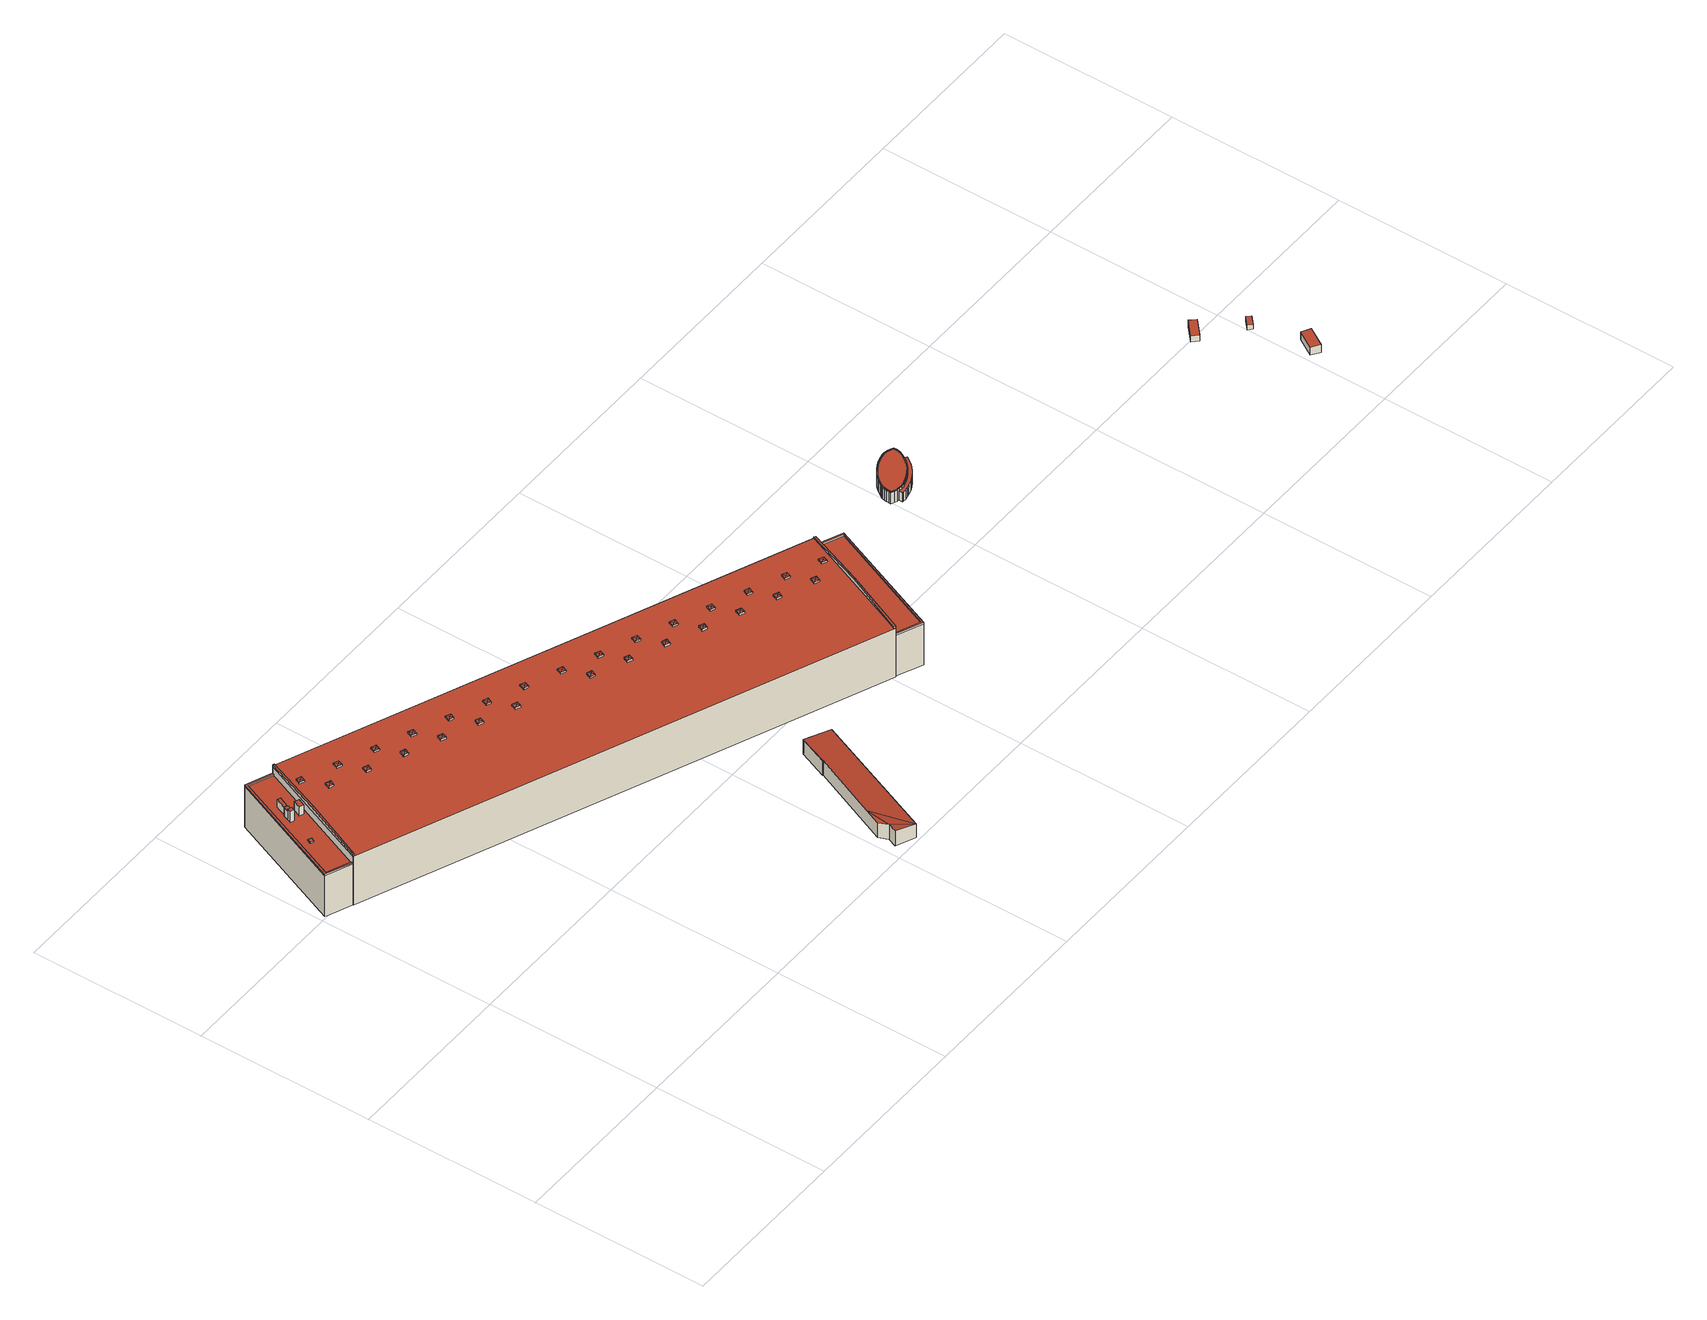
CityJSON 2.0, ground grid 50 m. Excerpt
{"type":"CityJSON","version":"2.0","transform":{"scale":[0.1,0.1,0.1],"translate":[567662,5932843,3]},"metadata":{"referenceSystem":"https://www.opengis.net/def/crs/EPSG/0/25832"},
"CityObjects":{
"building1":{"type":"Building","attributes":{"Grundfläche 2D":"6545.391151","Grundhöhe NN":"4.669"},"children":["building1-1","building1-2","building1-3","building1-4","building1-5","building1-6","building1-7","building1-8","building1-9","building1-10","building1-11","building1-12","building1-13","building1-14","building1-15","building1-16","building1-17","building1-18","building1-19","building1-20","building1-21","building1-22","building1-23","building1-24","building1-25","building1-26","building1-27","building1-28","building1-29","building1-30","building1-31","building1-32"],"geometry":[{"type":"Solid","lod":"3","boundaries":[[[[0,1,2,3,4,5,6,7,8]],[[9,10,11,12,13]],[[14,15,16]],[[12,11,14,16,17]],[[18,19,20,21,22]],[[21,20,23,24,25]],[[26,27,28,29,30,31,32,33]],[[34,35,36,37,38]],[[39,40,41,42,43,44,45,46,47,48,49,50,51,52]],[[53,54,55,56,57]],[[58,59,60,61]],[[62,63,64,65]],[[66,67,68,69]],[[70,71,72,73]],[[74,75,76,77]],[[78,79,80,81]],[[82,83,84,85]],[[86,87,88,89]],[[90,91,92,93]],[[94,95,96,97]],[[98,99,100,101]],[[102,103,104,105]],[[106,107,108,109]],[[110,111,112,113]],[[114,115,116,117]],[[118,119,120,121]],[[122,123,124,125]],[[126,127,3,2]],[[127,128,4,3]],[[128,129,130,6,5,4]],[[37,36,8,7]],[[8,36,35,0]],[[35,34,1,0]],[[131,132,14,11,10,133]],[[132,134,51,50,17,16,15,14]],[[12,17,50,49]],[[49,48,13,12]],[[48,47,133,10,9,13]],[[43,42,41,23,20,19]],[[135,25,24,23,41,40]],[[135,136,21,25]],[[137,22,21,136]],[[137,44,43,19,18,22]],[[53,57,29,28]],[[30,29,57,56]],[[56,55,31,30]],[[138,139,33,32]],[[139,140,26,33]],[[140,141,27,26]],[[58,61,142,143]],[[59,58,143,144]],[[60,59,144,145]],[[62,65,146,147]],[[63,62,147,148]],[[64,63,148,149]],[[127,126,150,151]],[[128,127,151,152]],[[153,130,129,128,152,154]],[[66,69,155,156]],[[67,66,156,157]],[[68,67,157,158]],[[70,73,159,160]],[[71,70,160,161]],[[72,71,161,162]],[[137,27,141,163,164,44]],[[45,44,164,165]],[[105,104,166,167,125,124,168,169,109,108,170,171,77,76,172,155,69,68,158,173,121,120,174,175,176,85,84,177,178,93,92,179,180,97,96,181,142,61,60,145,182,81,80,183,184,117,116,185,159,73,72,162,186,101,100,187,188,113,112,189,190,89,88,191,146,65,64,149,192,46,45,165,193]],[[47,46,192,194]],[[133,47,194,150,126,2]],[[34,38,37,7,6,132,131,133,2,1]],[[51,134,132,6,130,153,195,196]],[[52,51,196,197]],[[39,52,197,198]],[[40,39,198,199]],[[135,40,199,200,138,32]],[[28,27,137,136,54,53]],[[55,54,136,135,32,31]],[[201,74,77,171]],[[75,74,201,202]],[[202,172,76,75]],[[182,203,78,81]],[[79,78,203,204]],[[204,183,80,79]],[[82,85,176,205]],[[83,82,205,206]],[[84,83,206,177]],[[207,86,89,190]],[[87,86,207,208]],[[208,191,88,87]],[[90,93,178,209]],[[91,90,209,210]],[[92,91,210,179]],[[211,94,97,180]],[[95,94,211,212]],[[212,181,96,95]],[[139,138,200,213]],[[140,139,213,214]],[[141,140,214,163]],[[215,98,101,186]],[[99,98,215,216]],[[216,187,100,99]],[[102,105,193,217]],[[103,102,217,218]],[[104,103,218,166]],[[219,106,109,169]],[[107,106,219,220]],[[220,170,108,107]],[[188,221,110,113]],[[111,110,221,222]],[[222,189,112,111]],[[184,223,114,117]],[[115,114,223,224]],[[224,185,116,115]],[[173,225,118,121]],[[119,118,225,226]],[[226,174,120,119]],[[227,122,125,167]],[[123,122,227,228]],[[228,168,124,123]],[[192,149,148,147,146,191,208,207,190,189,222,221,188,187,216,215,186,162,161,160,159,185,224,223,184,183,204,203,182,145,144,143,142,181,212,211,180,179,210,209,178,177,206,205,176,175,174,226,225,173,158,157,156,155,172,202,201,171,170,220,219,169,168,228,227,167,166,218,217,193,165,164,163,214,213,200,199,198,197,196,195,153,154,152,151,150,194]]]],"semantics":{"surfaces":[{"type":"RoofSurface"},{"type":"WallSurface"},{"type":"GroundSurface"}],"values":[[0,0,0,0,0,0,0,0,0,0,0,0,0,0,0,0,0,0,0,0,0,0,0,0,0,0,0,1,1,1,1,1,1,1,1,1,1,1,1,1,1,1,1,1,1,1,1,1,1,1,1,1,1,1,1,1,1,1,1,1,1,1,1,1,1,1,1,1,1,1,1,1,1,1,1,1,1,1,1,1,1,1,1,1,1,1,1,1,1,1,1,1,1,1,1,1,1,1,1,1,1,1,1,1,1,1,1,1,1,1,1,1,1,1,1,1,1,1,1,2]]}}]},
"building1-1":{"type":"BuildingInstallation","parents":["building1"],"geometry":[{"type":"MultiSurface","lod":"3","boundaries":[[[229,230,231,232]],[[232,231,233,234]],[[229,232,234,235]],[[230,229,235,236]],[[231,230,236,233]]],"semantics":{"surfaces":[{"type":"RoofSurface"},{"type":"WallSurface"}],"values":[0,1,1,1,1]}}]},
"building1-2":{"type":"BuildingInstallation","parents":["building1"],"geometry":[{"type":"MultiSurface","lod":"3","boundaries":[[[237,238,239]],[[239,238,240]],[[241,238,237]],[[240,238,241]],[[242,243,237,239]],[[243,244,241,237]],[[244,245,240,241]],[[245,242,239,240]]],"semantics":{"surfaces":[{"type":"RoofSurface"},{"type":"WallSurface"}],"values":[0,0,0,0,1,1,1,1]}}]},
"building1-3":{"type":"BuildingInstallation","parents":["building1"],"geometry":[{"type":"MultiSurface","lod":"3","boundaries":[[[246,247,248]],[[248,247,249]],[[250,247,246]],[[249,247,250]],[[251,252,246,248]],[[252,253,250,246]],[[249,250,253,254]],[[254,251,248,249]]],"semantics":{"surfaces":[{"type":"RoofSurface"},{"type":"WallSurface"}],"values":[0,0,0,0,1,1,1,1]}}]},
"building1-4":{"type":"BuildingInstallation","parents":["building1"],"geometry":[{"type":"MultiSurface","lod":"3","boundaries":[[[255,256,257]],[[257,256,258]],[[259,256,255]],[[258,256,259]],[[255,257,260,261]],[[261,262,259,255]],[[258,259,262,263]],[[257,258,263,260]]],"semantics":{"surfaces":[{"type":"RoofSurface"},{"type":"WallSurface"}],"values":[0,0,0,0,1,1,1,1]}}]},
"building1-5":{"type":"BuildingInstallation","parents":["building1"],"geometry":[{"type":"MultiSurface","lod":"3","boundaries":[[[264,265,266]],[[266,265,267]],[[268,265,264]],[[267,265,268]],[[269,270,264,266]],[[270,271,268,264]],[[271,272,267,268]],[[272,269,266,267]]],"semantics":{"surfaces":[{"type":"RoofSurface"},{"type":"WallSurface"}],"values":[0,0,0,0,1,1,1,1]}}]},
"building1-6":{"type":"BuildingInstallation","parents":["building1"],"geometry":[{"type":"MultiSurface","lod":"3","boundaries":[[[273,274,275]],[[275,274,276]],[[277,274,273]],[[276,274,277]],[[273,275,278,279]],[[280,277,273,279]],[[276,277,280,281]],[[275,276,281,278]]],"semantics":{"surfaces":[{"type":"RoofSurface"},{"type":"WallSurface"}],"values":[0,0,0,0,1,1,1,1]}}]},
"building1-7":{"type":"BuildingInstallation","parents":["building1"],"geometry":[{"type":"MultiSurface","lod":"3","boundaries":[[[282,283,284]],[[284,283,285]],[[286,283,282]],[[285,283,286]],[[287,288,282,284]],[[288,289,286,282]],[[289,290,285,286]],[[290,287,284,285]]],"semantics":{"surfaces":[{"type":"RoofSurface"},{"type":"WallSurface"}],"values":[0,0,0,0,1,1,1,1]}}]},
"building1-8":{"type":"BuildingInstallation","parents":["building1"],"geometry":[{"type":"MultiSurface","lod":"3","boundaries":[[[291,292,293]],[[293,292,294]],[[295,296,292,291]],[[294,292,296]],[[291,293,297,298]],[[298,299,300,296,295,291]],[[294,296,300,301]],[[293,294,301,297]]],"semantics":{"surfaces":[{"type":"RoofSurface"},{"type":"WallSurface"}],"values":[0,0,0,0,1,1,1,1]}}]},
"building1-9":{"type":"BuildingInstallation","parents":["building1"],"geometry":[{"type":"MultiSurface","lod":"3","boundaries":[[[302,303,304]],[[304,303,305]],[[306,303,302]],[[305,303,306]],[[307,308,302,304]],[[308,309,306,302]],[[309,310,305,306]],[[310,307,304,305]]],"semantics":{"surfaces":[{"type":"RoofSurface"},{"type":"WallSurface"}],"values":[0,0,0,0,1,1,1,1]}}]},
"building1-10":{"type":"BuildingInstallation","parents":["building1"],"geometry":[{"type":"MultiSurface","lod":"3","boundaries":[[[311,312,313]],[[313,312,314]],[[315,312,311]],[[314,312,315]],[[311,313,316,317]],[[318,315,311,317]],[[318,319,314,315]],[[319,316,313,314]]],"semantics":{"surfaces":[{"type":"RoofSurface"},{"type":"WallSurface"}],"values":[0,0,0,0,1,1,1,1]}}]},
"building1-11":{"type":"BuildingInstallation","parents":["building1"],"geometry":[{"type":"MultiSurface","lod":"3","boundaries":[[[320,321,322]],[[322,321,323]],[[324,321,320]],[[323,321,324]],[[320,322,325,326]],[[326,327,324,320]],[[327,328,323,324]],[[322,323,328,325]]],"semantics":{"surfaces":[{"type":"RoofSurface"},{"type":"WallSurface"}],"values":[0,0,0,0,1,1,1,1]}}]},
"building1-12":{"type":"BuildingInstallation","parents":["building1"],"geometry":[{"type":"MultiSurface","lod":"3","boundaries":[[[329,330,331]],[[331,330,332]],[[333,330,329]],[[332,330,333]],[[329,331,334,335]],[[335,336,333,329]],[[332,333,336,337]],[[337,334,331,332]]],"semantics":{"surfaces":[{"type":"RoofSurface"},{"type":"WallSurface"}],"values":[0,0,0,0,1,1,1,1]}}]},
"building1-13":{"type":"BuildingInstallation","parents":["building1"],"geometry":[{"type":"MultiSurface","lod":"3","boundaries":[[[338,339,340]],[[340,339,341]],[[342,339,338]],[[341,339,342]],[[343,344,338,340]],[[344,345,342,338]],[[341,342,345,346]],[[340,341,346,343]]],"semantics":{"surfaces":[{"type":"RoofSurface"},{"type":"WallSurface"}],"values":[0,0,0,0,1,1,1,1]}}]},
"building1-14":{"type":"BuildingInstallation","parents":["building1"],"geometry":[{"type":"MultiSurface","lod":"3","boundaries":[[[347,348,349]],[[349,348,350]],[[351,348,347]],[[350,348,351]],[[352,353,347,349]],[[353,354,351,347]],[[350,351,354,355]],[[349,350,355,352]]],"semantics":{"surfaces":[{"type":"RoofSurface"},{"type":"WallSurface"}],"values":[0,0,0,0,1,1,1,1]}}]},
"building1-15":{"type":"BuildingInstallation","parents":["building1"],"geometry":[{"type":"MultiSurface","lod":"3","boundaries":[[[356,357,358]],[[358,357,359]],[[360,357,356]],[[359,357,360]],[[361,362,356,358]],[[362,363,360,356]],[[363,364,359,360]],[[364,361,358,359]]],"semantics":{"surfaces":[{"type":"RoofSurface"},{"type":"WallSurface"}],"values":[0,0,0,0,1,1,1,1]}}]},
"building1-16":{"type":"BuildingInstallation","parents":["building1"],"geometry":[{"type":"MultiSurface","lod":"3","boundaries":[[[365,366,367]],[[367,366,368]],[[369,366,365]],[[368,366,369]],[[365,367,370,371]],[[372,369,365,371]],[[368,369,372,373]],[[373,370,367,368]]],"semantics":{"surfaces":[{"type":"RoofSurface"},{"type":"WallSurface"}],"values":[0,0,0,0,1,1,1,1]}}]},
"building1-17":{"type":"BuildingInstallation","parents":["building1"],"geometry":[{"type":"MultiSurface","lod":"3","boundaries":[[[374,375,376]],[[376,375,377]],[[378,375,374]],[[377,375,378]],[[379,380,374,376]],[[380,381,378,374]],[[381,382,377,378]],[[382,379,376,377]]],"semantics":{"surfaces":[{"type":"RoofSurface"},{"type":"WallSurface"}],"values":[0,0,0,0,1,1,1,1]}}]},
"building1-18":{"type":"BuildingInstallation","parents":["building1"],"geometry":[{"type":"MultiSurface","lod":"3","boundaries":[[[383,384,385]],[[385,384,386]],[[387,384,383]],[[386,384,387]],[[383,385,388,389]],[[389,390,387,383]],[[386,387,390,391]],[[385,386,391,388]]],"semantics":{"surfaces":[{"type":"RoofSurface"},{"type":"WallSurface"}],"values":[0,0,0,0,1,1,1,1]}}]},
"building1-19":{"type":"BuildingInstallation","parents":["building1"],"geometry":[{"type":"MultiSurface","lod":"3","boundaries":[[[392,393,394]],[[394,393,395]],[[396,393,392]],[[395,393,396]],[[397,398,392,394]],[[398,399,396,392]],[[399,400,395,396]],[[400,397,394,395]]],"semantics":{"surfaces":[{"type":"RoofSurface"},{"type":"WallSurface"}],"values":[0,0,0,0,1,1,1,1]}}]},
"building1-20":{"type":"BuildingInstallation","parents":["building1"],"geometry":[{"type":"MultiSurface","lod":"3","boundaries":[[[401,402,403]],[[403,402,404]],[[405,402,401]],[[404,402,405]],[[401,403,406,407]],[[407,408,405,401]],[[408,409,404,405]],[[409,406,403,404]]],"semantics":{"surfaces":[{"type":"RoofSurface"},{"type":"WallSurface"}],"values":[0,0,0,0,1,1,1,1]}}]},
"building1-21":{"type":"BuildingInstallation","parents":["building1"],"geometry":[{"type":"MultiSurface","lod":"3","boundaries":[[[410,411,412]],[[412,411,413]],[[414,411,410]],[[413,411,414]],[[410,412,415,416]],[[416,417,414,410]],[[417,418,413,414]],[[412,413,418,415]]],"semantics":{"surfaces":[{"type":"RoofSurface"},{"type":"WallSurface"}],"values":[0,0,0,0,1,1,1,1]}}]},
"building1-22":{"type":"BuildingInstallation","parents":["building1"],"geometry":[{"type":"MultiSurface","lod":"3","boundaries":[[[419,420,421]],[[421,420,422]],[[423,420,419]],[[422,420,423]],[[419,421,424,425]],[[426,423,419,425]],[[422,423,426,427]],[[421,422,427,424]]],"semantics":{"surfaces":[{"type":"RoofSurface"},{"type":"WallSurface"}],"values":[0,0,0,0,1,1,1,1]}}]},
"building1-23":{"type":"BuildingInstallation","parents":["building1"],"geometry":[{"type":"MultiSurface","lod":"3","boundaries":[[[428,429,430]],[[430,429,431]],[[432,429,428]],[[431,429,432]],[[433,434,428,430]],[[434,435,432,428]],[[435,436,431,432]],[[436,433,430,431]]],"semantics":{"surfaces":[{"type":"RoofSurface"},{"type":"WallSurface"}],"values":[0,0,0,0,1,1,1,1]}}]},
"building1-24":{"type":"BuildingInstallation","parents":["building1"],"geometry":[{"type":"MultiSurface","lod":"3","boundaries":[[[437,438,439]],[[439,438,440]],[[441,438,437]],[[440,438,441]],[[442,443,437,439]],[[443,444,441,437]],[[444,445,440,441]],[[445,442,439,440]]],"semantics":{"surfaces":[{"type":"RoofSurface"},{"type":"WallSurface"}],"values":[0,0,0,0,1,1,1,1]}}]},
"building1-25":{"type":"BuildingInstallation","parents":["building1"],"geometry":[{"type":"MultiSurface","lod":"3","boundaries":[[[446,447,448]],[[448,447,449]],[[450,447,446]],[[449,447,450]],[[446,448,451,452]],[[452,453,450,446]],[[453,454,449,450]],[[454,451,448,449]]],"semantics":{"surfaces":[{"type":"RoofSurface"},{"type":"WallSurface"}],"values":[0,0,0,0,1,1,1,1]}}]},
"building1-26":{"type":"BuildingInstallation","parents":["building1"],"geometry":[{"type":"MultiSurface","lod":"3","boundaries":[[[455,456,457]],[[457,456,458]],[[459,456,455]],[[458,456,459]],[[455,457,460,461]],[[461,462,459,455]],[[458,459,462,463]],[[457,458,463,460]]],"semantics":{"surfaces":[{"type":"RoofSurface"},{"type":"WallSurface"}],"values":[0,0,0,0,1,1,1,1]}}]},
"building1-27":{"type":"BuildingInstallation","parents":["building1"],"geometry":[{"type":"MultiSurface","lod":"3","boundaries":[[[464,465,466]],[[466,465,467]],[[468,465,464]],[[467,465,468]],[[469,470,464,466]],[[470,471,468,464]],[[471,472,467,468]],[[472,469,466,467]]],"semantics":{"surfaces":[{"type":"RoofSurface"},{"type":"WallSurface"}],"values":[0,0,0,0,1,1,1,1]}}]},
"building1-28":{"type":"BuildingInstallation","parents":["building1"],"geometry":[{"type":"MultiSurface","lod":"3","boundaries":[[[473,474,475]],[[475,474,476]],[[477,474,473]],[[476,474,477]],[[478,479,473,475]],[[480,477,473,479]],[[476,477,480,481]],[[481,478,475,476]]],"semantics":{"surfaces":[{"type":"RoofSurface"},{"type":"WallSurface"}],"values":[0,0,0,0,1,1,1,1]}}]},
"building1-29":{"type":"BuildingInstallation","parents":["building1"],"geometry":[{"type":"MultiSurface","lod":"3","boundaries":[[[482,483,484]],[[484,483,485]],[[486,483,482]],[[485,483,486]],[[487,488,482,484]],[[488,489,486,482]],[[489,490,485,486]],[[490,487,484,485]]],"semantics":{"surfaces":[{"type":"RoofSurface"},{"type":"WallSurface"}],"values":[0,0,0,0,1,1,1,1]}}]},
"building1-30":{"type":"BuildingInstallation","parents":["building1"],"geometry":[{"type":"MultiSurface","lod":"3","boundaries":[[[491,492,493,494]],[[495,494,493,496,497]],[[495,498,491,494]],[[499,500,492,491,498]],[[500,496,493,492]]],"semantics":{"surfaces":[{"type":"RoofSurface"},{"type":"WallSurface"}],"values":[0,1,1,1,1]}}]},
"building1-31":{"type":"BuildingInstallation","parents":["building1"],"geometry":[{"type":"MultiSurface","lod":"3","boundaries":[[[501,502,503,504]],[[504,503,505,506]],[[506,507,501,504]],[[502,501,507,508]],[[508,505,503,502]]],"semantics":{"surfaces":[{"type":"RoofSurface"},{"type":"WallSurface"}],"values":[0,1,1,1,1]}}]},
"building1-32":{"type":"BuildingInstallation","parents":["building1"],"geometry":[{"type":"MultiSurface","lod":"3","boundaries":[[[509,510,511,512]],[[510,513,514,511]],[[500,514,513,515,516,496]],[[509,517,518,513,510]],[[518,519,515,513]],[[519,520,516,515]],[[520,497,496,516]],[[514,500,499,521,512,511]],[[521,517,509,512]]],"semantics":{"surfaces":[{"type":"RoofSurface"},{"type":"WallSurface"}],"values":[0,0,0,1,1,1,1,1,1]}}]},
"building2":{"type":"Building","attributes":{"Grundfläche 2D":"300.320703","Grundhöhe NN":"4.640"},"geometry":[{"type":"Solid","lod":"3","boundaries":[[[[522,523,524,525,526]],[[526,527,522]],[[527,528,522]],[[529,525,524]],[[530,527,526]],[[523,522,531,532]],[[524,523,532,533]],[[529,524,533,534]],[[525,529,534,535]],[[536,530,526,525,535,537]],[[527,530,536,538]],[[528,527,538,539]],[[522,528,539,531]],[[538,536,537,535,534,533,532,531,539]]]],"semantics":{"surfaces":[{"type":"RoofSurface"},{"type":"WallSurface"},{"type":"GroundSurface"}],"values":[[0,0,0,0,0,1,1,1,1,1,1,1,1,2]]}}]},
"building3":{"type":"Building","attributes":{"Grundfläche 2D":"10.581536","Grundhöhe NN":"5.150"},"geometry":[{"type":"Solid","lod":"3","boundaries":[[[[540,541,542,543]],[[544,545,543,542]],[[545,546,540,543]],[[546,547,541,540]],[[547,544,542,541]],[[547,546,545,544]]]],"semantics":{"surfaces":[{"type":"RoofSurface"},{"type":"WallSurface"},{"type":"GroundSurface"}],"values":[[0,1,1,1,1,2]]}}]},
"building4":{"type":"Building","attributes":{"Grundfläche 2D":"100.916421","Grundhöhe NN":"5.266"},"children":["building4-1","building4-2"],"geometry":[{"type":"Solid","lod":"3","boundaries":[[[[548,549,550,551,552,553,554,555,556,557,558,559,560,561,562,563,564,565,566,567,568,569,570,571,572,573,574,575,576,577,578,579,580,581,582,583,584,585,586,587,588,589,590,591]],[[592,593,594,595,596,597,598,599,600,601,602,603,604,605,606,607,608,609,610,611,612,613,614,615,616,617]],[[570,569,618,619]],[[571,570,619,620]],[[572,571,620,621]],[[573,572,621,622]],[[574,573,622,623]],[[575,574,623,624]],[[576,575,624,625]],[[577,576,625,626]],[[578,577,626,627]],[[579,578,627,628]],[[580,579,628,629]],[[581,580,629,630]],[[582,581,630,631]],[[583,582,631,632]],[[584,583,632,633]],[[585,584,633,634]],[[586,585,634,635]],[[587,586,635,636]],[[588,587,636,637]],[[589,588,637,638]],[[590,589,638,639]],[[591,590,639,640]],[[548,591,640,641]],[[550,549,548,641,642,604,603]],[[550,603,602,551]],[[551,602,601,552]],[[552,601,600,553]],[[553,600,599,554]],[[554,599,598,555]],[[555,598,597,556]],[[556,597,596,557]],[[557,596,595,558]],[[558,595,594,559]],[[559,594,593,560]],[[643,562,561,560,593,592,644]],[[563,562,643,645]],[[569,568,646,618]],[[564,563,645,647]],[[565,564,647,648]],[[566,565,648,649]],[[567,566,649,650]],[[568,567,650,646]],[[606,605,651,652]],[[607,606,652,653]],[[608,607,653,654]],[[609,608,654,655]],[[610,609,655,656]],[[611,610,656,657]],[[612,611,657,658]],[[613,612,658,659]],[[614,613,659,660]],[[615,614,660,661]],[[616,615,661,662]],[[617,616,662,663]],[[592,617,663,644]],[[605,604,642,651]],[[661,660,659,658,657,656,655,654,653,652,651,642,641,640,639,638,637,636,635,634,633,632,631,630,629,628,627,626,625,624,623,622,621,620,619,618,646,650,649,648,647,645,643,644,663,662]]]],"semantics":{"surfaces":[{"type":"RoofSurface"},{"type":"WallSurface"},{"type":"GroundSurface"}],"values":[[0,0,1,1,1,1,1,1,1,1,1,1,1,1,1,1,1,1,1,1,1,1,1,1,1,1,1,1,1,1,1,1,1,1,1,1,1,1,1,1,1,1,1,1,1,1,1,1,1,1,1,1,1,1,1,1,1,1,2]]}}]},
"building4-1":{"type":"BuildingInstallation","parents":["building4"],"geometry":[{"type":"MultiSurface","lod":"3","boundaries":[[[664,665,666,667,668,669,670,671,672,673,674,675,676,677,678,679,680,681,682,683,684,685,686,687,688,689,690,691,692,693,694,695,696,697,698,699,700,701,702,703,704,705,706,707]],[[569,570,687,686]],[[570,571,688,687]],[[571,572,689,688]],[[572,573,690,689]],[[573,574,691,690]],[[574,575,692,691]],[[575,576,693,692]],[[576,577,694,693]],[[577,578,695,694]],[[578,579,696,695]],[[579,580,697,696]],[[580,581,698,697]],[[581,582,699,698]],[[582,583,700,699]],[[583,584,701,700]],[[584,585,702,701]],[[585,586,703,702]],[[586,587,704,703]],[[587,588,705,704]],[[588,589,706,705]],[[589,590,707,706]],[[665,664,708,709]],[[666,665,709,710]],[[667,666,710,711]],[[668,667,711,712]],[[669,668,712,713]],[[670,669,713,714]],[[671,670,714,715]],[[672,671,715,716]],[[673,672,716,717]],[[674,673,717,718]],[[675,674,718,719]],[[676,675,719,720]],[[677,676,720,721]],[[678,677,721,722]],[[679,678,722,723]],[[680,679,723,724]],[[681,680,724,725]],[[682,681,725,726]],[[683,682,726,727]],[[684,683,727,728]],[[685,684,728,729]]],"semantics":{"surfaces":[{"type":"RoofSurface"},{"type":"WallSurface"}],"values":[0,1,1,1,1,1,1,1,1,1,1,1,1,1,1,1,1,1,1,1,1,1,1,1,1,1,1,1,1,1,1,1,1,1,1,1,1,1,1,1,1,1,1]}}]},
"building4-2":{"type":"BuildingInstallation","parents":["building4"],"geometry":[{"type":"MultiSurface","lod":"3","boundaries":[[[730,731,732,733,734,735,736,737,738,739,740,741,742,743,744,745,746,747,748,749,750,751,686,685,752,753,754,755,756,757,758,759,760,761,762,763,764,765,766,767,768,769,770,771,664,707]],[[729,772,752,685]],[[753,752,772,773]],[[754,753,773,774]],[[755,754,774,775]],[[756,755,775,776]],[[757,756,776,777]],[[758,757,777,778]],[[759,758,778,779]],[[760,759,779,780]],[[761,760,780,781]],[[762,761,781,782]],[[763,762,782,783]],[[764,763,783,784]],[[765,764,784,785]],[[766,765,785,786]],[[767,766,786,787]],[[768,767,787,788]],[[769,768,788,789]],[[770,769,789,790]],[[771,770,790,791]],[[664,771,791,708]],[[590,591,730,707]],[[591,548,731,730]],[[548,549,550,733,732,731]],[[550,551,734,733]],[[551,552,735,734]],[[552,553,736,735]],[[553,554,737,736]],[[554,555,738,737]],[[555,556,739,738]],[[556,557,740,739]],[[557,558,741,740]],[[558,559,742,741]],[[559,560,743,742]],[[560,561,562,745,744,743]],[[562,563,746,745]],[[563,564,747,746]],[[564,565,748,747]],[[565,566,749,748]],[[566,567,750,749]],[[567,568,751,750]],[[568,569,686,751]]],"semantics":{"surfaces":[{"type":"RoofSurface"},{"type":"WallSurface"}],"values":[0,1,1,1,1,1,1,1,1,1,1,1,1,1,1,1,1,1,1,1,1,1,1,1,1,1,1,1,1,1,1,1,1,1,1,1,1,1,1,1,1,1,1]}}]},
"building5":{"type":"Building","attributes":{"Grundfläche 2D":"11.918730","Grundhöhe NN":"3.160"},"geometry":[{"type":"Solid","lod":"3","boundaries":[[[[792,793,794,795]],[[796,797,795,794]],[[797,798,792,795]],[[798,799,793,792]],[[799,796,794,793]],[[799,798,797,796]]]],"semantics":{"surfaces":[{"type":"RoofSurface"},{"type":"WallSurface"},{"type":"GroundSurface"}],"values":[[0,1,1,1,1,2]]}}]},
"building6":{"type":"Building","attributes":{"Grundfläche 2D":"16.440282","Grundhöhe NN":"5.273"},"geometry":[{"type":"Solid","lod":"3","boundaries":[[[[800,801,802,803]],[[804,805,803,802]],[[805,806,800,803]],[[806,807,801,800]],[[807,804,802,801]],[[807,806,805,804]]]],"semantics":{"surfaces":[{"type":"RoofSurface"},{"type":"WallSurface"},{"type":"GroundSurface"}],"values":[[0,1,1,1,1,2]]}}]},
"building7":{"type":"Building","attributes":{"Grundfläche 2D":"4.064896","Grundhöhe NN":"5.296"},"geometry":[{"type":"Solid","lod":"3","boundaries":[[[[808,809,810,811]],[[812,813,811,810]],[[813,814,808,811]],[[814,815,809,808]],[[815,812,810,809]],[[815,814,813,812]]]],"semantics":{"surfaces":[{"type":"RoofSurface"},{"type":"WallSurface"},{"type":"GroundSurface"}],"values":[[0,1,1,1,1,2]]}}]}
},
"vertices":[
[150,1331,157],[218,1303,157],[220,1308,157],[147,1338,157],[5,996,157],[10,994,157],[78,966,157],[79,970,157],[12,998,157],[222,1307,184],[220,1308,184],[151,1142,190],[156,1140,190],[225,1306,184],[78,966,184],[78,965,184],[79,965,184],[82,964,184],[1643,717,184],[1639,719,184],[1571,553,190],[1575,551,190],[1644,717,184],[1497,377,184],[1500,375,184],[1502,375,184],[1717,686,157],[1644,717,157],[1642,712,157],[1712,683,157],[1573,351,157],[1504,379,157],[1502,375,157],[1574,344,157],[218,1303,153],[150,1331,153],[12,998,153],[79,970,153],[151,1142,153],[1499,373,179],[1500,375,179],[1497,377,179],[1571,553,179],[1639,719,179],[1643,717,179],[1644,719,179],[222,1309,179],[222,1307,179],[225,1306,179],[156,1140,179],[82,964,179],[79,965,179],[79,963,179],[1642,712,152],[1575,551,152],[1504,379,152],[1573,351,152],[1712,683,152],[667,1156,68],[634,1170,68],[623,1143,68],[656,1129,68],[324,1299,68],[291,1313,68],[280,1285,68],[313,1272,68],[1353,872,68],[1320,886,68],[1309,858,68],[1342,845,68],[520,1217,68],[487,1231,68],[476,1204,68],[509,1190,68],[1401,852,68],[1368,866,68],[1357,838,68],[1390,825,68],[618,1177,68],[585,1191,68],[573,1163,68],[607,1150,68],[864,1075,68],[830,1089,68],[819,1062,68],[852,1048,68],[374,1278,68],[341,1292,68],[329,1265,68],[363,1251,68],[766,1116,68],[732,1129,68],[721,1102,68],[754,1088,68],[717,1136,68],[683,1150,68],[672,1123,68],[705,1109,68],[472,1237,68],[439,1251,68],[428,1224,68],[461,1210,68],[1548,791,68],[1515,805,68],[1503,778,68],[1537,764,68],[1450,831,68],[1417,845,68],[1406,818,68],[1439,804,68],[423,1258,68],[390,1272,68],[378,1244,68],[412,1231,68],[569,1197,68],[536,1211,68],[525,1184,68],[558,1170,68],[1302,893,68],[1269,907,68],[1258,879,68],[1291,866,68],[1499,811,68],[1466,825,68],[1455,798,68],[1488,784,68],[220,1308,153],[147,1338,153],[5,996,153],[10,994,153],[78,966,153],[151,1142,179],[78,966,179],[220,1308,179],[78,965,179],[1502,375,179],[1575,551,179],[1644,717,179],[1502,375,152],[1574,344,152],[1717,686,152],[1644,717,152],[656,1129,17],[667,1156,17],[634,1170,17],[623,1143,17],[313,1272,17],[324,1299,17],[291,1313,17],[280,1285,17],[220,1308,17],[147,1338,17],[5,996,17],[78,966,17],[10,994,17],[1342,845,17],[1353,872,17],[1320,886,17],[1309,858,17],[509,1190,17],[520,1217,17],[487,1231,17],[476,1204,17],[1644,717,17],[1643,717,17],[1644,719,17],[1503,778,17],[1488,784,17],[1455,798,17],[1439,804,17],[1406,818,17],[1390,825,17],[1357,838,17],[1291,866,17],[1258,879,17],[1212,898,17],[852,1048,17],[819,1062,17],[754,1088,17],[721,1102,17],[705,1109,17],[672,1123,17],[607,1150,17],[573,1163,17],[558,1170,17],[525,1184,17],[461,1210,17],[428,1224,17],[412,1231,17],[378,1244,17],[363,1251,17],[329,1265,17],[222,1309,17],[1537,764,17],[222,1307,17],[78,965,17],[79,965,17],[79,963,17],[1499,373,17],[1500,375,17],[1502,375,17],[1401,852,17],[1368,866,17],[618,1177,17],[585,1191,17],[864,1075,17],[830,1089,17],[374,1278,17],[341,1292,17],[766,1116,17],[732,1129,17],[717,1136,17],[683,1150,17],[1574,344,17],[1717,686,17],[472,1237,17],[439,1251,17],[1548,791,17],[1515,805,17],[1450,831,17],[1417,845,17],[423,1258,17],[390,1272,17],[569,1197,17],[536,1211,17],[1302,893,17],[1269,907,17],[1499,811,17],[1466,825,17],
[85,1087,157],[90,1097,157],[80,1102,157],[75,1091,157],[80,1102,153],[75,1091,153],[85,1087,153],[90,1097,153],
[1020,828,185],[1030,831,187],[1026,842,185],[1040,836,185],[1034,822,185],[1026,842,179],[1020,828,179],[1034,822,179],[1040,836,179],
[208,1219,184],[217,1223,185],[214,1233,184],[228,1228,184],[222,1213,184],[214,1233,179],[208,1219,179],[222,1213,179],[228,1228,179],
[1480,691,184],[1489,695,185],[1486,705,184],[1500,700,184],[1494,685,184],[1486,705,179],[1480,691,179],[1494,685,179],[1500,700,179],
[1088,854,184],[1098,857,185],[1094,868,184],[1108,862,184],[1102,848,184],[1094,868,179],[1088,854,179],[1102,848,179],[1108,862,179],
[1313,706,185],[1323,710,187],[1319,720,185],[1333,714,185],[1327,700,185],[1319,720,179],[1313,706,179],[1327,700,179],[1333,714,179],
[922,868,185],[932,872,187],[928,883,185],[942,877,185],[936,863,185],[928,883,179],[922,868,179],[936,863,179],[942,877,179],
[433,1071,185],[443,1075,187],[439,1086,185],[453,1080,185],[440,1069,185],[447,1066,185],[439,1086,179],[433,1071,179],[440,1069,179],[447,1066,179],[453,1080,179],
[727,950,185],[736,953,187],[732,964,185],[746,958,185],[741,944,185],[732,964,179],[727,950,179],[741,944,179],[746,958,179],
[1577,651,184],[1587,654,185],[1583,665,184],[1597,659,184],[1591,645,184],[1583,665,179],[1577,651,179],[1591,645,179],[1597,659,179],
[237,1153,185],[247,1157,187],[243,1167,185],[257,1161,185],[251,1147,185],[243,1167,179],[237,1153,179],[251,1147,179],[257,1161,179],
[991,894,184],[1001,898,185],[997,908,184],[1011,903,184],[1005,888,184],[997,908,179],[991,894,179],[1005,888,179],[1011,903,179],
[1411,665,185],[1421,669,187],[1417,680,185],[1431,674,185],[1425,660,185],[1417,680,179],[1411,665,179],[1425,660,179],[1431,674,179],
[1510,624,185],[1519,628,187],[1516,639,185],[1530,633,185],[1524,619,185],[1516,639,179],[1510,624,179],[1524,619,179],[1530,633,179],
[697,1016,184],[707,1020,185],[703,1030,184],[717,1024,184],[711,1010,184],[703,1030,179],[697,1016,179],[711,1010,179],[717,1024,179],
[599,1057,184],[609,1060,185],[605,1071,184],[619,1065,184],[613,1051,184],[605,1071,179],[599,1057,179],[613,1051,179],[619,1065,179],
[795,975,184],[805,979,185],[801,990,184],[815,984,184],[809,970,184],[801,990,179],[795,975,179],[809,970,179],[815,984,179],
[531,1031,185],[541,1034,187],[537,1045,185],[551,1039,185],[545,1025,185],[537,1045,179],[531,1031,179],[545,1025,179],[551,1039,179],
[893,935,184],[903,939,185],[899,949,184],[913,943,184],[907,929,184],[899,949,179],[893,935,179],[907,929,179],[913,943,179],
[1382,732,184],[1391,736,185],[1388,746,184],[1402,740,184],[1396,726,184],[1388,746,179],[1382,732,179],[1396,726,179],[1402,740,179],
[501,1097,184],[511,1101,185],[507,1112,184],[521,1106,184],[515,1091,184],[507,1112,179],[501,1097,179],[515,1091,179],[521,1106,179],
[306,1178,184],[316,1182,185],[312,1193,184],[326,1187,184],[320,1173,184],[312,1193,179],[306,1178,179],[320,1173,179],[326,1187,179],
[629,990,185],[639,994,187],[635,1004,185],[649,998,185],[643,984,185],[635,1004,179],[629,990,179],[643,984,179],[649,998,179],
[1186,813,184],[1196,817,185],[1192,827,184],[1206,821,184],[1200,807,184],[1192,827,179],[1186,813,179],[1200,807,179],[1206,821,179],
[1284,772,184],[1294,776,185],[1290,787,184],[1304,781,184],[1298,767,184],[1290,787,179],[1284,772,179],[1298,767,179],[1304,781,179],
[335,1112,185],[345,1116,187],[341,1126,185],[355,1120,185],[349,1106,185],[341,1126,179],[335,1112,179],[349,1106,179],[355,1120,179],
[1118,787,185],[1128,791,187],[1124,801,185],[1138,796,185],[1132,781,185],[1124,801,179],[1118,787,179],[1132,781,179],[1138,796,179],
[404,1138,184],[414,1141,185],[410,1152,184],[424,1146,184],[418,1132,184],[410,1152,179],[404,1138,179],[418,1132,179],[424,1146,179],
[1216,746,185],[1226,750,187],[1222,761,185],[1236,755,185],[1230,741,185],[1222,761,179],[1216,746,179],[1230,741,179],[1236,755,179],
[118,1170,189],[122,1180,189],[112,1184,189],[108,1174,189],[108,1174,153],[112,1184,182],[112,1184,153],[118,1170,153],[122,1180,153],[122,1180,182],
[139,1170,182],[152,1165,182],[161,1186,182],[148,1191,182],[161,1186,153],[148,1191,153],[139,1170,153],[152,1165,153],
[132,1231,179],[120,1202,179],[129,1199,179],[141,1227,179],[119,1198,182],[128,1194,182],[117,1199,182],[112,1185,182],[132,1231,153],[119,1198,153],[117,1199,153],[112,1185,153],[141,1227,153],
[1072,2,60],[1222,364,60],[1149,395,65],[1117,313,65],[1037,124,65],[1028,51,65],[1018,26,65],[1115,313,65],[1017,77,65],[1072,2,16],[1222,364,16],[1149,395,16],[1115,313,16],[1117,313,16],[1017,77,16],[1037,124,16],[1028,51,16],[1018,26,16],
[1597,770,68],[1564,784,68],[1552,757,68],[1586,743,68],[1552,757,22],[1586,743,22],[1597,770,22],[1564,784,22],
[1997,730,60],[2003,729,60],[2005,729,60],[2013,728,60],[2022,729,60],[2030,732,60],[2041,735,60],[2052,740,60],[2063,746,60],[2073,753,60],[2082,762,60],[2091,771,60],[2098,781,60],[2102,788,60],[2104,791,60],[2109,802,60],[2110,806,60],[2111,809,60],[2111,813,60],[2111,816,60],[2111,820,60],[2111,823,60],[2104,827,60],[2097,829,60],[2090,831,60],[2082,832,60],[2075,832,60],[2067,830,60],[2057,827,60],[2047,824,60],[2038,819,60],[2028,814,60],[2020,808,60],[2011,801,60],[2004,793,60],[1997,785,60],[1991,777,60],[1987,771,60],[1984,765,60],[1982,758,60],[1981,751,60],[1981,744,60],[1981,737,60],[1989,733,60],[2102,788,53],[2098,781,53],[2091,771,53],[2082,762,53],[2073,753,53],[2063,746,53],[2052,740,53],[2041,735,53],[2030,732,53],[2022,729,53],[2013,728,53],[2005,729,53],[2003,729,53],[2003,718,53],[2005,718,53],[2014,717,53],[2024,719,53],[2033,721,53],[2045,725,53],[2057,730,53],[2069,737,53],[2080,745,53],[2090,754,53],[2099,764,53],[2107,775,53],[2112,783,53],[2111,823,23],[2104,827,23],[2097,829,23],[2090,831,23],[2082,832,23],[2075,832,23],[2067,830,23],[2057,827,23],[2047,824,23],[2038,819,23],[2028,814,23],[2020,808,23],[2011,801,23],[2004,793,23],[1997,785,23],[1991,777,23],[1987,771,23],[1984,765,23],[1982,758,23],[1981,751,23],[1981,744,23],[1981,737,23],[1989,733,23],[1997,730,23],[2003,729,23],[2104,791,23],[2102,788,23],[2109,802,23],[2111,820,23],[2110,806,23],[2111,809,23],[2111,813,23],[2111,816,23],[2003,718,23],[2005,718,23],[2014,717,23],[2024,719,23],[2033,721,23],[2045,725,23],[2057,730,23],[2069,737,23],[2080,745,23],[2090,754,23],[2099,764,23],[2107,775,23],[2112,783,23],
[1983,738,62],[1983,744,62],[1983,750,62],[1984,757,62],[1986,764,62],[1989,770,62],[1992,776,62],[1998,784,62],[2005,792,62],[2013,799,62],[2021,806,62],[2030,812,62],[2039,817,62],[2048,822,62],[2058,825,62],[2068,828,62],[2075,829,62],[2082,830,62],[2089,829,62],[2097,827,62],[2103,825,62],[2109,822,62],[2111,823,62],[2104,827,62],[2097,829,62],[2090,831,62],[2082,832,62],[2075,832,62],[2067,830,62],[2057,827,62],[2047,824,62],[2038,819,62],[2028,814,62],[2020,808,62],[2011,801,62],[2004,793,62],[1997,785,62],[1991,777,62],[1987,771,62],[1984,765,62],[1982,758,62],[1981,751,62],[1981,744,62],[1981,737,62],[1983,738,60],[1983,744,60],[1983,750,60],[1984,757,60],[1986,764,60],[1989,770,60],[1992,776,60],[1998,784,60],[2005,792,60],[2013,799,60],[2021,806,60],[2030,812,60],[2039,817,60],[2048,822,60],[2058,825,60],[2068,828,60],[2075,829,60],[2082,830,60],[2089,829,60],[2097,827,60],[2103,825,60],[2109,822,60],
[1989,733,62],[1997,730,62],[2003,729,62],[2005,729,62],[2013,728,62],[2022,729,62],[2030,732,62],[2041,735,62],[2052,740,62],[2063,746,62],[2073,753,62],[2082,762,62],[2091,771,62],[2098,781,62],[2102,788,62],[2104,791,62],[2109,802,62],[2110,806,62],[2111,809,62],[2111,813,62],[2111,816,62],[2111,820,62],[2109,820,62],[2109,816,62],[2109,813,62],[2109,809,62],[2108,806,62],[2108,803,62],[2103,792,62],[2096,782,62],[2089,772,62],[2081,763,62],[2072,755,62],[2062,748,62],[2051,742,62],[2040,737,62],[2029,733,62],[2021,731,62],[2013,730,62],[2005,731,62],[1997,732,62],[1989,735,62],[2109,820,60],[2109,816,60],[2109,813,60],[2109,809,60],[2108,806,60],[2108,803,60],[2103,792,60],[2096,782,60],[2089,772,60],[2081,763,60],[2072,755,60],[2062,748,60],[2051,742,60],[2040,737,60],[2029,733,60],[2021,731,60],[2013,730,60],[2005,731,60],[1997,732,60],[1989,735,60],
[2942,519,23],[2927,535,23],[2887,498,22],[2902,482,22],[2887,498,2],[2902,482,2],[2942,519,2],[2927,535,2],
[3024,208,49],[3056,260,49],[3032,274,49],[3001,223,49],[3032,274,23],[3001,223,23],[3024,208,23],[3056,260,23],
[2994,389,39],[3016,410,38],[3007,420,38],[2984,399,39],[3007,420,23],[2984,399,23],[2994,389,23],[3016,410,23]
]}
